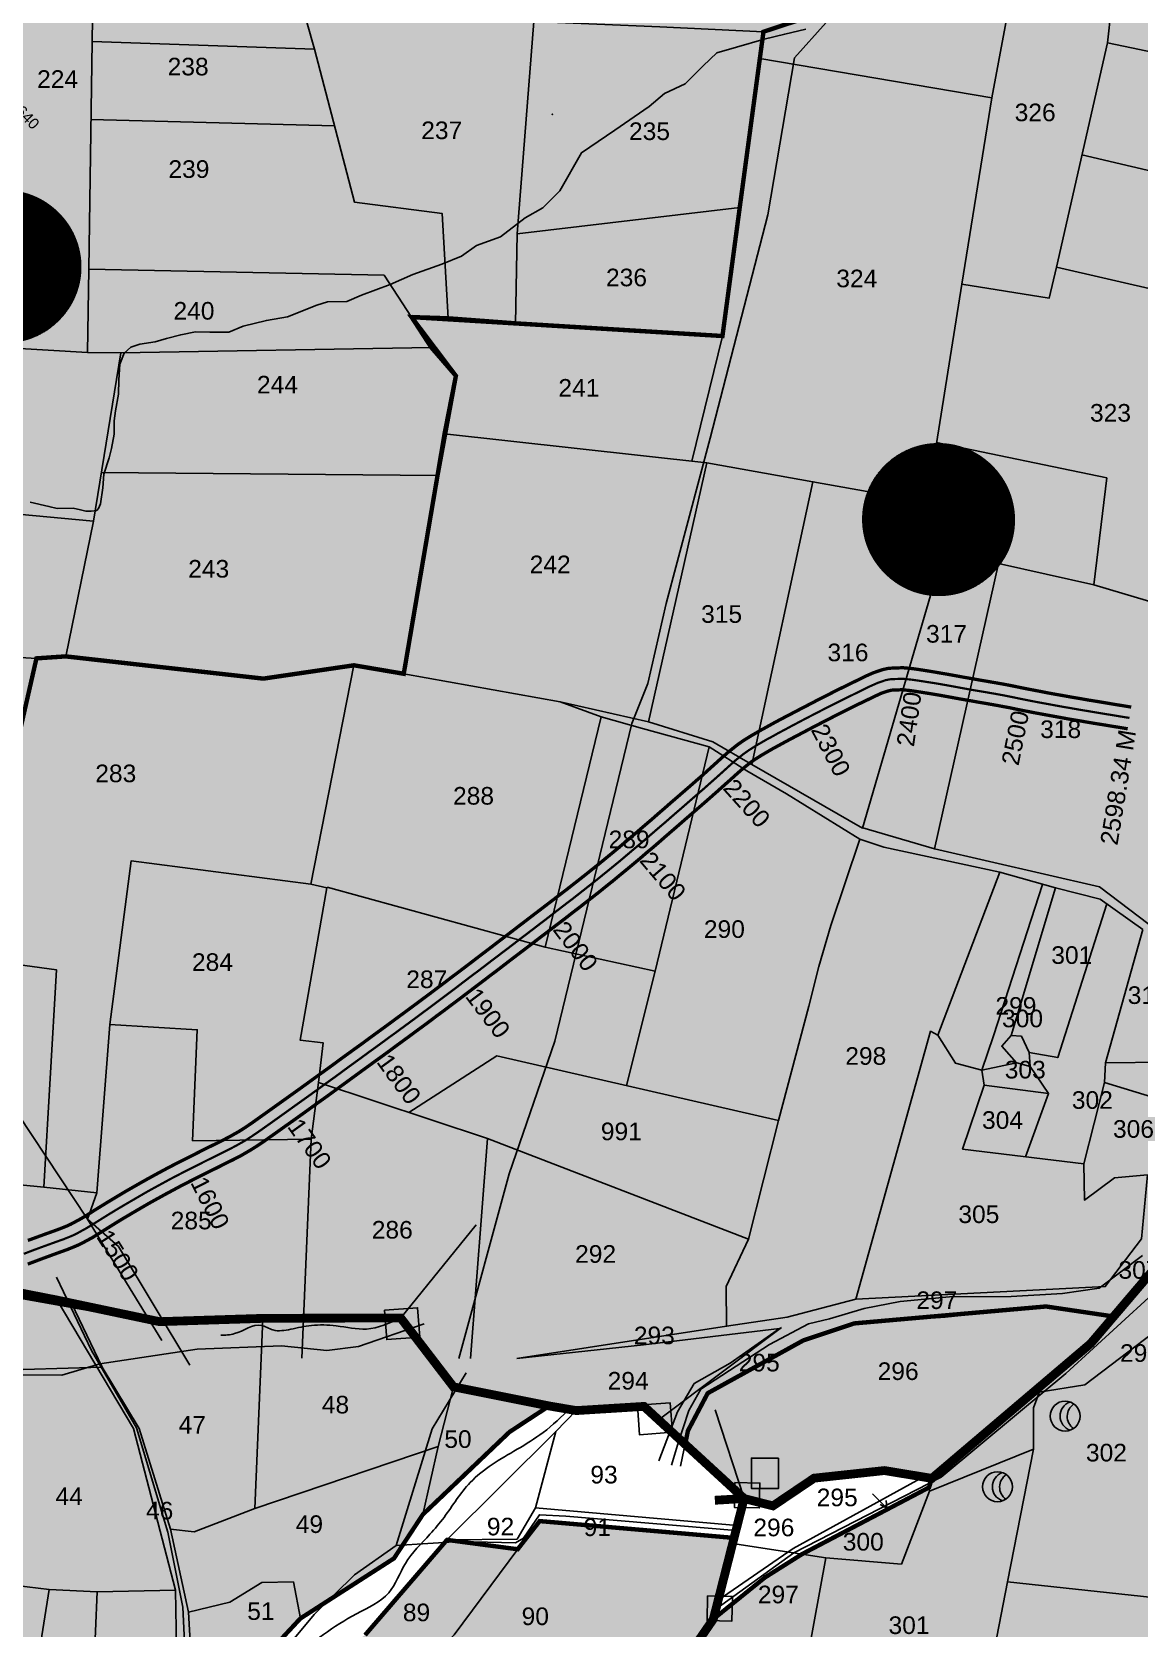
# Model space of a CAD drawing. Header units: inches. Extents: x 201585 to 225365, y 1598878 to 1613111.
# Drawn here: x 207619 to 208626, y 1604955 to 1606405 of the extents above; entities that cross this region are included whole.
import ezdxf
from ezdxf.enums import TextEntityAlignment as Align

# ---------------------------------------------------------------- set-up
doc = ezdxf.new("R2010")
doc.units = ezdxf.units.IN
doc.header["$LTSCALE"] = 15
doc.header["$MEASUREMENT"] = 0
doc.linetypes.add('DASHED2', pattern=[0.375, 0.25, -0.125])
doc.linetypes.add('HIDDEN2', pattern=[0.1875, 0.125, -0.0625])
for name, color, linetype in [('BOUNDRY STONES', 240, 'Continuous'), ('CANAL1', 7, 'Continuous'), ('CHANAGE', 1, 'Continuous'), ('PLOT', 7, 'Continuous'), ('PLOTS', 7, 'Continuous'), ('PLOTS NO', 7, 'Continuous'), ('ROAD', 1, 'Continuous'), ('ROADS', 1, 'Continuous'), ('STREAM', 4, 'Continuous'), ('STREAMS', 4, 'Continuous'), ('STRUCTURE', 5, 'Continuous'), ('text2', 7, 'Continuous'), ('VILLAGE BOUNDARY STONES', 1, 'Continuous'), ('VILLAGE BOUNDRY', 5, 'Continuous'), ('wells', 7, 'Continuous'), ('WUA13', 3, 'Continuous')]:
    doc.layers.add(name, color=color, linetype=linetype)
doc.styles.get("Standard").update_dxf_attribs({"font": 'arial.ttf'})
pattern_1 = [(45, (0, 0), (-0.088388347648, 0.088388347648), [])]

msp = doc.modelspace()

# ---------------------------------------------------------------- hatches: boundary and pattern name
at = {"layer": 'PLOTS NO', "true_color": 0xa953a0}
h = msp.add_hatch(dxfattribs=at)
h.set_pattern_fill('ANSI31', color=215)
h.set_pattern_definition(pattern_1)
h.paths.add_polyline_path([(206374.5, 1605556.6), (206373.3, 1605592.2), (206381.8, 1605601), (206378.1, 1605621.9), (206460.9, 1605694.3), (206578.4, 1605816.6), (206639.7, 1605883), (206728.3, 1605946.3), (206779.3, 1605982.2), (206870.8, 1606068.5), (206919.1, 1606109.9), (206991.5, 1606178.1), (207161.9, 1606118.1), (207193.8, 1606115.3), (207204.6, 1606192.4), (207224.3, 1606303.3), (207250.6, 1606441), (207253.8, 1606458.3), (207283.4, 1606647.1), (207290, 1606806.1), (207391.1, 1606805.4), (207440.3, 1606809.4), (207556.9, 1606901.8), (207615.6, 1606885.7), (207622.8, 1606857.1), (207607.5, 1606760.1), (207605.1, 1606750), (207718.8, 1606843.4), (208078.6, 1606801.6), (208074.5, 1606745.1), (208192.5, 1606748), (208189.8, 1606725.4), (208456.4, 1606687.9), (208454.3, 1606673), (208410.6, 1606519.1), (208366.6, 1606429.6), (208351.7, 1606427.3), (208284, 1606405.1), (208280.7, 1606380.8), (208262.4, 1606245.3), (208246.7, 1606128.6), (207964, 1606145.8), (208004.3, 1606092.4), (207987.6, 1606001.8), (207956.9, 1605821.7), (207911.6, 1605829.4), (207829.2, 1605817.3), (207649.5, 1605837.5), (207622.9, 1605835.7), (207561.1, 1605563.7), (207429.1, 1605570.4), (207439.3, 1605627.8), (207370.6, 1605697.7), (207354.7, 1605706.4), (207376.2, 1605784.7), (207319.8, 1605792.1), (207227.7, 1605336.1), (207150.8, 1605345.9), (207029.1, 1605370.9), (206990.7, 1605392.1), (206961.2, 1605407.7), (206897.2, 1605411.7), (206847, 1605420.4), (206721.1, 1605454.5), (206601, 1605498.5), (206513.7, 1605521.1)])
at = {"layer": 'PLOTS NO', "true_color": 0xcd6928}
h = msp.add_hatch(color=32, dxfattribs=at)
h.dxf.hatch_style = 1
h.paths.add_polyline_path([(207227.7, 1605336.1), (207319.8, 1605792.1), (207376.2, 1605784.7), (207354.7, 1605706.4), (207370.6, 1605697.7), (207422.9, 1605642.5), (207439.3, 1605627.8), (207429.1, 1605570.4), (207561.1, 1605563.7), (207622.9, 1605835.7), (207649.5, 1605837.5), (207829.2, 1605817.3), (207911.6, 1605829.4), (207956.9, 1605821.7), (207987.6, 1606001.8), (207994, 1606039.8), (208004.3, 1606092.4), (207981.9, 1606118.3), (207964, 1606145.8), (207997.2, 1606144.7), (208058.5, 1606140.1), (208246.7, 1606128.6), (208262.4, 1606245.3), (208280.7, 1606380.8), (208284, 1606405.1), (208351.7, 1606427.3), (208366.6, 1606429.6), (208410.6, 1606519.1), (208427.7, 1606583.1), (208454.3, 1606673), (208456.4, 1606687.9), (208472.7, 1606746.6), (208477.8, 1606768.4), (208855.1, 1606712.7), (208871.8, 1606772.1), (208974.3, 1606744.6), (209088.3, 1606714), (209036.7, 1606515), (209008.6, 1606388.5), (208931.8, 1606104.7), (208918.4, 1606047.8), (208911.4, 1605987.3), (208913, 1605946.3), (208897.8, 1605897.1), (208887.9, 1605862.5), (208873, 1605841.6), (208845.6, 1605793.2), (208799.4, 1605742.1), (208745.5, 1605679.8), (208725.1, 1605644.4), (208700.1, 1605592.7), (208699.9, 1605560.2), (208703, 1605546.6), (208757.5, 1605520.2), (208783.2, 1605454.7), (208801.6, 1605387.1), (208781.3, 1605373), (208755.9, 1605365.7), (208698.6, 1605319.2), (208641.2, 1605283.2), (208581.4, 1605213), (208437.1, 1605090.6), (208394, 1605097.7), (208330, 1605090.8), (208292.6, 1605065.6), (208266.4, 1605072.3), (208175.3, 1605156), (208113.8, 1605152.2), (208002.1, 1605173.8), (207954.1, 1605236.4), (207828.9, 1605236), (207734.8, 1605233), (207579.9, 1605264.7), (207458.2, 1605282.4)])
at = {"layer": 'PLOTS NO', "true_color": 0xafd9aa}
h = msp.add_hatch(dxfattribs=at)
h.set_pattern_fill('ANSI31', color=9)
h.set_pattern_definition(pattern_1)
h.paths.add_polyline_path([(208994.5, 1604062.4), (208962.5, 1603927.4), (208927.7, 1603919.3), (208790.8, 1603935), (208688.9, 1603951.7), (208521.7, 1603996.6), (208430.3, 1604026.5), (208389.5, 1604029.4), (208303.1, 1604039.5), (208183.5, 1604076), (208068, 1604112.4), (208000.2, 1604139.5), (208025.4, 1604297.9), (208064.7, 1604545.2), (208145.6, 1604794.4), (208169.9, 1604846.5), (208194.2, 1604898.6), (208238.4, 1604962.7), (208285.4, 1605000.6), (208319.1, 1605021.8), (208434.6, 1605082.4), (208437.1, 1605090.6), (208394, 1605097.7), (208330, 1605090.8), (208292.6, 1605065.6), (208266.4, 1605072.3), (208212.8, 1605121.6), (208215.3, 1605133.9), (208233.3, 1605168), (208320.1, 1605215.9), (208366.4, 1605231.4), (208540.9, 1605246.8), (208602.4, 1605237.7), (208641.2, 1605283.2), (208698.7, 1605319.3), (208755.9, 1605365.7), (208781.3, 1605373), (208801.6, 1605386.2), (208813.4, 1605401.9), (208859.5, 1605448.6), (208919.6, 1605485.4), (209000.2, 1605519.6), (209078.7, 1605545.6), (209137.5, 1605565.1), (209163, 1605586.6), (209232.4, 1605613), (209303.9, 1605624.8), (209289.8, 1605610.1), (209246.6, 1605541), (209260.9, 1605540.8), (209393.5, 1605517.5), (209461, 1605507.6), (209528.5, 1605497.7), (209556.8, 1605493.6), (209578.2, 1605535.1), (209662.3, 1605530.2), (209577.1, 1605229.5), (209514.3, 1605235.5), (209456, 1605092.7), (209399.2, 1605104.8), (209109.1, 1605205), (209096.2, 1605164.8), (209094.5, 1605155.7), (209171.6, 1605094.8), (209201.3, 1605068.7), (209269.2, 1605047.5), (209308.3, 1605041.9), (209272.9, 1604912.1), (209226.2, 1604916.9), (209132.8, 1604929.9), (209127.6, 1604883.6), (209171, 1604879.6), (209146.2, 1604771.7), (209138.2, 1604697), (209119.4, 1604675.4), (209107.5, 1604650), (209105.9, 1604611.7), (209100.5, 1604567.5), (209085.3, 1604535.7), (209075.6, 1604513.6), (209078.9, 1604481.7), (209067.9, 1604443.3), (209066.2, 1604408.8), (209051.5, 1604365.7), (209046.4, 1604337.2), (209031.7, 1604308.7), (209031.7, 1604266.4), (209021.3, 1604231.9), (209018.7, 1604194.8), (209001.4, 1604156.8), (208999.7, 1604102.5)])
at = {"layer": 'PLOTS NO', "true_color": 0x58ba48}
h = msp.add_hatch(dxfattribs=at)
h.set_pattern_fill('ANSI31', color=85)
h.set_pattern_definition(pattern_1)
h.paths.add_polyline_path([(206395.3, 1604686.8), (206380.8, 1604788.3), (206335.2, 1604938.2), (206328.6, 1604951.4), (206297, 1604975), (206308.9, 1605098.2), (206299.9, 1605196), (206290.7, 1605274.9), (206459.3, 1605260.9), (206499.9, 1605267), (206525.4, 1605261.5), (206528.5, 1605343.8), (206536.8, 1605374.2), (206558.8, 1605401.9), (206580.6, 1605462.3), (206601, 1605498.5), (206721.1, 1605454.5), (206806.9, 1605430.1), (206847, 1605420.4), (206897.2, 1605411.7), (206961.2, 1605407.7), (206990.7, 1605392.1), (207029.1, 1605370.9), (207067.6, 1605362.6), (207099.3, 1605355.3), (207150.8, 1605345.9), (207227.7, 1605336.1), (207458.2, 1605282.4), (207734.8, 1605233), (207828.9, 1605236), (207954.1, 1605236.4), (208002.1, 1605173.8), (208089.1, 1605156.4), (208053, 1605132.7), (207974.2, 1605057.7), (207948, 1605017.9), (207862.9, 1604963.3), (207761.1, 1604854), (207647.5, 1604760.6), (207584, 1604710.6), (207505.1, 1604617.7), (207408.7, 1604593.4), (207295.3, 1604654.8), (207243.3, 1604731.6), (207115.7, 1604789.5), (207107.4, 1604725), (207049, 1604735.4), (206989.5, 1604722), (206945.7, 1604689.3), (206930.6, 1604670.5), (206859, 1604639.5), (206773.3, 1604626.3), (206662.5, 1604641.1), (206604.8, 1604653.4), (206600.3, 1604601.9), (206541.4, 1604607.8), (206509, 1604667)])
at = {"layer": 'PLOTS NO', "true_color": 0xf7abae}
h = msp.add_hatch(dxfattribs=at)
h.set_pattern_fill('ANSI31', color=241)
h.set_pattern_definition(pattern_1)
h.paths.add_polyline_path([(207569.3, 1603966.5), (207539.5, 1603771.7), (207440.2, 1603789.8), (207355.5, 1603802), (207206.6, 1603824.6), (207214.9, 1604017), (207215, 1604047.7), (207258.6, 1604100.4), (207280.6, 1604133.8), (207291, 1604158.3), (207354.6, 1604138.5), (207359.8, 1604237), (207336.6, 1604241.4), (207310.2, 1604316.2), (207314.9, 1604422.6), (207404, 1604419.1), (207396.5, 1604459.7), (207390.8, 1604510), (207418.7, 1604556.9), (207482.7, 1604587.4), (207565.3, 1604603.2), (207590.9, 1604677.2), (207681.2, 1604775.5), (207767.7, 1604828.7), (207775, 1604837.5), (207839.1, 1604892.1), (207921.7, 1604948.2), (207996.2, 1605034.7), (208060.5, 1605026.2), (208080.5, 1605051.8), (208257.3, 1605036.5), (208238.4, 1604962.7), (208194.2, 1604898.6), (208169.9, 1604846.5), (208145.6, 1604794.4), (208067, 1604552.1), (208064.7, 1604545.2), (208025.4, 1604297.9), (208000.2, 1604139.5), (207972.5, 1604150.5), (207905.6, 1604167.4), (207868.6, 1604176.8), (207826.8, 1604183.5), (207807, 1604115.3), (207803.6, 1604095.4), (207786.4, 1603945.5)])
at = {"layer": 'text2'}
h = msp.add_hatch(dxfattribs=at)
h.set_pattern_fill('ANSI31', color=5)
h.set_pattern_definition([(45, (16730.87232, -6486.95452), (-0.088388347648, 0.088388347648), [])])
edge = h.paths.add_edge_path()
edge.add_arc((207594.3, 1606191.7), 69.1, 0, 360)
h.paths.add_polyline_path([(207515.6, 1606160.6), (207673, 1606160.6), (207673, 1606222.7), (207515.6, 1606222.7)], flags=9)
h = msp.add_hatch(dxfattribs=at)
h.set_pattern_fill('ANSI31', color=5)
h.set_pattern_definition([(45, (17579.72954, -6716.78398), (-0.088388347648, 0.088388347648), [])])
edge = h.paths.add_edge_path()
edge.add_arc((208443.2, 1605961.8), 69.1, 0, 360)
h.paths.add_polyline_path([(208364.5, 1605930.8), (208521.8, 1605930.8), (208521.8, 1605992.8), (208364.5, 1605992.8)], flags=9)

# ---------------------------------------------------------------- linework, layer by layer
at = {"layer": 'BOUNDRY STONES'}
for points in [[(207939.5, 1605243.4), (207969.5, 1605245.6), (207971.4, 1605218.8), (207941.4, 1605216.7)], [(207939.5, 1605243.4), (207969.5, 1605245.6), (207971.4, 1605218.8), (207941.4, 1605216.7)], [(208169.3, 1605157.1), (208199.3, 1605159.2), (208201.2, 1605132.5), (208171.2, 1605130.3)], [(208169.3, 1605157.1), (208199.3, 1605159.2), (208201.2, 1605132.5), (208171.2, 1605130.3)]]:
    msp.add_lwpolyline(points, close=True, dxfattribs=at)
at = {"layer": 'BOUNDRY STONES', "color": 1}
msp.add_lwpolyline([(208266.4, 1605072.3), (208240.1, 1605153)], dxfattribs=at)
for points in [[(208258.1, 1605086.8), (208280.7, 1605086.3), (208280.2, 1605063.7), (208257.6, 1605064.2)], [(208233.2, 1604983.9), (208255.8, 1604983.4), (208255.3, 1604960.9), (208232.7, 1604961.4)]]:
    msp.add_lwpolyline(points, close=True, dxfattribs=at)
at = {"layer": 'CANAL1', "color": 1, "linetype": 'HIDDEN2', "ltscale": 40, "const_width": 2}
msp.add_lwpolyline([(207611.4, 1605294.6), (207618.6, 1605297.4), (207625.9, 1605300.1), (207635.8, 1605303.7), (207640.5, 1605305.4), (207647.8, 1605308), (207655, 1605310.9), (207659.1, 1605312.8), (207668.7, 1605318.1), (207675.4, 1605322.2), (207680.5, 1605325.4), (207688.5, 1605330.4), (207695.1, 1605334.4), (207701.8, 1605338.4), (207708.5, 1605342.3), (207715.2, 1605346.2), (207721.9, 1605350.1), (207728.7, 1605353.9), (207735.5, 1605357.6), (207745.4, 1605363), (207749.1, 1605364.9), (207756, 1605368.5), (207762.9, 1605372), (207769.9, 1605375.5), (207776.8, 1605379), (207783.7, 1605382.4), (207790, 1605385.5), (207797.6, 1605389.3), (207804.5, 1605392.9), (207812.1, 1605397.2), (207817.8, 1605400.8), (207824.3, 1605405.2), (207832.8, 1605411.2), (207836.9, 1605414.1), (207843.2, 1605418.6), (207849.5, 1605423.1), (207855.9, 1605427.7), (207862.2, 1605432.2), (207868.5, 1605436.7), (207873.5, 1605440.3), (207881, 1605445.7), (207887.3, 1605450.3), (207893.6, 1605454.8), (207899.9, 1605459.4), (207906.1, 1605464), (207914, 1605469.7), (207918.7, 1605473.1), (207924.9, 1605477.7), (207931.2, 1605482.2), (207937.5, 1605486.8), (207943.7, 1605491.4), (207950, 1605495.9), (207956.2, 1605500.5), (207962.5, 1605505.1), (207968.7, 1605509.7), (207974.5, 1605514), (207981.2, 1605519), (207987.4, 1605523.6), (207993.6, 1605528.3), (207999.8, 1605532.9), (208006, 1605537.6), (208012.1, 1605542.3), (208018.3, 1605547), (208024.5, 1605551.6), (208030.7, 1605556.3), (208034.3, 1605559.1), (208043, 1605565.7), (208049.2, 1605570.4), (208055.4, 1605575.1), (208061.5, 1605579.8), (208067.7, 1605584.5), (208073.9, 1605589.2), (208080, 1605593.9), (208086.2, 1605598.6), (208093.9, 1605604.6), (208098.5, 1605608.1), (208104.6, 1605612.8), (208110.8, 1605617.5), (208116.9, 1605622.3), (208123, 1605627.1), (208129.1, 1605631.9), (208133.4, 1605635.3), (208141.2, 1605641.6), (208147.2, 1605646.5), (208153.2, 1605651.4), (208159.1, 1605656.4), (208165, 1605661.4), (208171.9, 1605667.2), (208176.8, 1605671.4), (208182.7, 1605676.5), (208188.6, 1605681.6), (208194.5, 1605686.6), (208200.3, 1605691.7), (208206.2, 1605696.8), (208209.7, 1605699.8), (208217.9, 1605707), (208223.7, 1605712), (208229.6, 1605717.1), (208235.4, 1605722.3), (208241.2, 1605727.4), (208247.2, 1605732.8), (208252.7, 1605737.8), (208258.5, 1605743), (208266.1, 1605749), (208270.8, 1605752.3), (208277.4, 1605756.5), (208287.3, 1605762.2), (208290.9, 1605764.1), (208297.7, 1605767.9), (208304.5, 1605771.5), (208309.3, 1605774.1), (208318.2, 1605778.8), (208325.1, 1605782.4), (208331.5, 1605785.7), (208338.9, 1605789.5), (208345.8, 1605793), (208353.7, 1605797), (208359.6, 1605799.9), (208366.6, 1605803.3), (208376.2, 1605808), (208380.6, 1605810.2), (208387.8, 1605813.4), (208395.1, 1605815.9), (208399.2, 1605816.7), (208410.4, 1605817.2), (208418.2, 1605816.4), (208424.1, 1605815.6), (208433.6, 1605814.1), (208441.3, 1605812.9), (208448.8, 1605811.6), (208456.5, 1605810.2), (208464.1, 1605808.8), (208473.4, 1605807.1), (208479.4, 1605806.1), (208487.1, 1605804.8), (208498, 1605802.9), (208502.3, 1605802.1), (208509.9, 1605800.6), (208517.5, 1605799), (208522.5, 1605798), (208532.7, 1605796), (208540.4, 1605794.6), (208548, 1605793.2), (208555.6, 1605791.8), (208563.2, 1605790.5), (208571.7, 1605789), (208578.5, 1605787.9), (208586.2, 1605786.6), (208596.4, 1605784.9), (208601.5, 1605784.1), (208609.1, 1605782.8), (208616.8, 1605781.6)], dxfattribs=at)
at = {"layer": 'CANAL1', "color": 200, "linetype": 'ByBlock', "ltscale": 40, "const_width": 3}
for points in [[(207615.1, 1605306.8), (207622.5, 1605309.5), (207632.4, 1605313.1), (207637.2, 1605314.8), (207644.3, 1605317.4), (207651.1, 1605320.1), (207654.6, 1605321.8), (207663.7, 1605326.7), (207670.1, 1605330.6), (207675.2, 1605333.9), (207683.3, 1605338.9), (207690, 1605343), (207696.7, 1605347), (207703.4, 1605351), (207710.2, 1605354.9), (207717, 1605358.8), (207723.8, 1605362.6), (207730.7, 1605366.4), (207740.7, 1605371.8), (207744.5, 1605373.8), (207751.5, 1605377.4), (207758.4, 1605380.9), (207765.4, 1605384.4), (207772.3, 1605387.9), (207779.3, 1605391.4), (207785.6, 1605394.5), (207793.1, 1605398.2), (207799.7, 1605401.7), (207807, 1605405.8), (207812.4, 1605409.2), (207818.6, 1605413.4), (207827, 1605419.4), (207831.1, 1605422.3), (207837.4, 1605426.8), (207843.7, 1605431.3), (207850, 1605435.8), (207856.3, 1605440.3), (207862.6, 1605444.8), (207867.6, 1605448.4), (207875.2, 1605453.9), (207881.4, 1605458.4), (207887.7, 1605462.9), (207894, 1605467.5), (207900.2, 1605472.1), (207908.1, 1605477.8), (207912.8, 1605481.2), (207919.1, 1605485.7), (207925.3, 1605490.3), (207931.6, 1605494.9), (207937.8, 1605499.4), (207944.1, 1605504), (207950.3, 1605508.6), (207956.6, 1605513.2), (207962.8, 1605517.8), (207968.5, 1605522), (207975.2, 1605527), (207981.4, 1605531.6), (207987.6, 1605536.3), (207993.8, 1605540.9), (207999.9, 1605545.6), (208006.1, 1605550.2), (208012.3, 1605554.9), (208018.5, 1605559.6), (208024.6, 1605564.3), (208028.3, 1605567.1), (208037, 1605573.7), (208043.1, 1605578.4), (208049.3, 1605583.1), (208055.5, 1605587.8), (208061.6, 1605592.5), (208067.8, 1605597.2), (208073.9, 1605601.9), (208080.1, 1605606.6), (208087.8, 1605612.5), (208092.4, 1605616), (208098.5, 1605620.7), (208104.7, 1605625.4), (208110.8, 1605630.2), (208116.8, 1605634.9), (208122.9, 1605639.7), (208127.1, 1605643.1), (208134.9, 1605649.3), (208140.8, 1605654.2), (208146.8, 1605659.1), (208152.7, 1605664), (208158.6, 1605669), (208165.4, 1605674.8), (208170.3, 1605679), (208176.2, 1605684.1), (208182.1, 1605689.1), (208187.9, 1605694.2), (208193.8, 1605699.3), (208199.6, 1605704.4), (208203.1, 1605707.4), (208211.3, 1605714.5), (208217.2, 1605719.6), (208223, 1605724.7), (208228.8, 1605729.7), (208234.5, 1605734.9), (208240.5, 1605740.3), (208246, 1605745.3), (208252.1, 1605750.6), (208260.1, 1605757), (208265.3, 1605760.7), (208272.2, 1605765), (208282.4, 1605770.9), (208286.1, 1605772.9), (208292.9, 1605776.7), (208299.8, 1605780.4), (208304.6, 1605782.9), (208313.6, 1605787.6), (208320.5, 1605791.2), (208326.9, 1605794.5), (208334.3, 1605798.4), (208341.3, 1605801.9), (208349.3, 1605806), (208355.2, 1605808.9), (208362.2, 1605812.3), (208371.8, 1605817), (208376.4, 1605819.3), (208384.1, 1605822.7), (208392.4, 1605825.5), (208397.9, 1605826.7), (208410.6, 1605827.2), (208419.4, 1605826.4), (208425.6, 1605825.5), (208435.2, 1605824), (208442.9, 1605822.7), (208450.5, 1605821.4), (208458.3, 1605820), (208465.9, 1605818.6), (208475.1, 1605817), (208481.1, 1605815.9), (208488.8, 1605814.6), (208499.8, 1605812.7), (208504.2, 1605811.9), (208511.9, 1605810.4), (208519.5, 1605808.8), (208524.5, 1605807.8), (208534.6, 1605805.9), (208542.2, 1605804.4), (208549.8, 1605803), (208557.4, 1605801.7), (208565, 1605800.3), (208573.4, 1605798.9), (208580.2, 1605797.7), (208587.8, 1605796.5), (208598, 1605794.8), (208603.1, 1605793.9), (208610.8, 1605792.7), (208618.4, 1605791.4)], [(207615, 1605285.3), (207622.2, 1605288), (207629.4, 1605290.7), (207639.2, 1605294.3), (207643.9, 1605296), (207651.4, 1605298.7), (207659, 1605301.8), (207663.6, 1605303.9), (207673.8, 1605309.4), (207680.7, 1605313.7), (207685.8, 1605316.9), (207693.8, 1605321.9), (207700.3, 1605325.9), (207706.9, 1605329.8), (207713.5, 1605333.7), (207720.2, 1605337.6), (207726.8, 1605341.4), (207733.5, 1605345.1), (207740.2, 1605348.8), (207750.1, 1605354.1), (207753.8, 1605356.1), (207760.6, 1605359.6), (207767.5, 1605363.1), (207774.3, 1605366.6), (207781.3, 1605370), (207788.2, 1605373.4), (207794.5, 1605376.6), (207802.2, 1605380.4), (207809.3, 1605384.1), (207817.2, 1605388.7), (207823.3, 1605392.5), (207829.9, 1605396.9), (207838.6, 1605403.1), (207842.7, 1605406), (207849, 1605410.5), (207855.4, 1605415), (207861.7, 1605419.5), (207868, 1605424), (207874.3, 1605428.6), (207879.3, 1605432.2), (207886.9, 1605437.6), (207893.2, 1605442.2), (207899.5, 1605446.8), (207905.7, 1605451.3), (207912, 1605455.9), (207919.8, 1605461.6), (207924.5, 1605465), (207930.8, 1605469.6), (207937.1, 1605474.1), (207943.4, 1605478.7), (207949.6, 1605483.3), (207955.9, 1605487.9), (207962.2, 1605492.5), (207968.4, 1605497.1), (207974.7, 1605501.7), (207980.4, 1605505.9), (207987.1, 1605511), (207993.4, 1605515.6), (207999.6, 1605520.3), (208005.8, 1605524.9), (208012, 1605529.6), (208018.2, 1605534.3), (208024.4, 1605539), (208030.6, 1605543.7), (208036.7, 1605548.4), (208040.4, 1605551.1), (208049.1, 1605557.8), (208055.2, 1605562.5), (208061.4, 1605567.2), (208067.6, 1605571.9), (208073.8, 1605576.6), (208079.9, 1605581.3), (208086.1, 1605586), (208092.2, 1605590.7), (208100, 1605596.6), (208104.6, 1605600.1), (208110.7, 1605604.9), (208116.9, 1605609.6), (208123, 1605614.4), (208129.2, 1605619.2), (208135.3, 1605624), (208139.6, 1605627.5), (208147.5, 1605633.8), (208153.5, 1605638.8), (208159.5, 1605643.7), (208165.5, 1605648.7), (208171.5, 1605653.7), (208178.3, 1605659.6), (208183.4, 1605663.8), (208189.3, 1605668.9), (208195.1, 1605674), (208201, 1605679.1), (208206.9, 1605684.2), (208212.7, 1605689.3), (208216.2, 1605692.3), (208224.4, 1605699.4), (208230.3, 1605704.5), (208236.1, 1605709.6), (208242, 1605714.8), (208247.8, 1605720), (208253.9, 1605725.4), (208259.4, 1605730.4), (208265, 1605735.3), (208272.1, 1605741), (208276.4, 1605744), (208282.6, 1605747.9), (208292.2, 1605753.5), (208295.7, 1605755.4), (208302.5, 1605759.1), (208309.2, 1605762.7), (208314, 1605765.2), (208322.9, 1605769.9), (208329.7, 1605773.5), (208336.1, 1605776.8), (208343.5, 1605780.6), (208350.3, 1605784.1), (208358.2, 1605788.1), (208364.1, 1605791), (208371, 1605794.4), (208380.6, 1605799), (208384.9, 1605801.1), (208391.4, 1605804.1), (208397.8, 1605806.2), (208400.4, 1605806.8), (208410.1, 1605807.2), (208417, 1605806.5), (208422.6, 1605805.7), (208432.1, 1605804.2), (208439.6, 1605803), (208447, 1605801.7), (208454.7, 1605800.3), (208462.3, 1605798.9), (208471.6, 1605797.3), (208477.7, 1605796.2), (208485.4, 1605794.9), (208496.2, 1605793), (208500.4, 1605792.2), (208508, 1605790.8), (208515.5, 1605789.2), (208520.6, 1605788.2), (208530.9, 1605786.2), (208538.5, 1605784.8), (208546.2, 1605783.4), (208553.9, 1605782), (208561.5, 1605780.6), (208570, 1605779.2), (208576.9, 1605778), (208584.5, 1605776.7), (208594.7, 1605775.1), (208599.9, 1605774.2), (208607.5, 1605773), (208615.2, 1605771.7)]]:
    msp.add_lwpolyline(points, dxfattribs=at)
at = {"layer": 'CHANAGE'}
for p in [(208421.5, 1605816), (208519.9, 1605798.5), (208328.8, 1605784.3), (208244.9, 1605730.8), (208169.5, 1605665.1), (208091.4, 1605602.6), (208011.9, 1605542.1), (207931.6, 1605482.5), (207850.5, 1605423.9), (207764.8, 1605372.9), (207677.8, 1605323.7)]:
    msp.add_point(p, dxfattribs=at)
at = {"layer": 'PLOT'}
for points in [[(208693.6, 1606717.1), (208663.2, 1606553.4), (208757.1, 1606536), (208717.4, 1606369.9), (208596.7, 1606395.1), (208600.3, 1606425.3), (208509.7, 1606442.6), (208539.8, 1606613), (208451.1, 1606578), (208427.7, 1606583.1)], [(207592.5, 1606118.2), (207602.9, 1606539.1), (207675.8, 1606541.3), (207670.5, 1606189.4)], [(207831.3, 1606544.2), (207861.7, 1606438.7), (207875.7, 1606389.3), (207912.2, 1606250.1), (207991.9, 1606239.9), (207997.2, 1606144.7)], [(207861.1, 1606440.8), (208075.2, 1606414.5), (208189.7, 1606409.5), (208284, 1606405.1), (208246.7, 1606128.6)], [(208509.7, 1606442.6), (208491.5, 1606345.1), (208464.5, 1606175.7)], [(208262.4, 1606245.3), (208059.9, 1606221.5), (208075.2, 1606414.5)], [(207875.7, 1606389.3), (207673.6, 1606396.2)], [(208596.7, 1606395.1), (208550.4, 1606191.2)], [(208280.7, 1606380.8), (208491.5, 1606345.1)], [(208432.7, 1605977.6), (208464.5, 1606175.7), (208543.9, 1606163), (208550.4, 1606191.2), (208788.8, 1606136.4), (209052.9, 1606077.3), (209122.3, 1606101.3), (209183.7, 1606094.2), (209185.6, 1606110.7), (209274.1, 1606089.2), (209268.7, 1606067), (209296, 1606082.9), (209326.7, 1606087.3), (209334.1, 1606107.8), (209386.5, 1606105.2), (209505.6, 1606255.9), (209531.1, 1606250.7), (209506.6, 1606198.7), (209588.5, 1606177.7), (209618.9, 1606177.1), (209660.5, 1606274), (209723.6, 1606337.2), (209736.1, 1606335.5)], [(207672.5, 1606325.2), (207894, 1606319.7)], [(208573.5, 1606293.1), (208804.4, 1606238.9)], [(208059.9, 1606221.5), (208058.5, 1606140.1)], [(207956.9, 1605821.7), (207994, 1606039.8), (208004.3, 1606092.4), (207981.9, 1606118.3), (207964, 1606145.8), (207939, 1606184), (207670.5, 1606189.4), (207669.4, 1606113.7), (207699.7, 1606113.3), (207981.9, 1606118.3)], [(208219, 1606015), (208246.7, 1606128.6), (208058.5, 1606140.1), (207964.6, 1606147.1)], [(207669.4, 1606113.7), (207515.6, 1606122.6)], [(207674.7, 1605960.4), (207699.7, 1606113.3)], [(208931.8, 1606104.4), (208918.4, 1606047.8), (208911.4, 1605987.3), (208913, 1605946.3), (208897.8, 1605897.1), (208887.9, 1605862.5), (208873, 1605841.6), (208845.6, 1605793.2), (208835.5, 1605781.1), (208799.4, 1605742.1), (208745.5, 1605679.8), (208725.1, 1605644.4), (208700.1, 1605592.7), (208699.9, 1605560.2), (208643.6, 1605587.3), (208589.4, 1605628.1), (208439.4, 1605662.6), (208374.2, 1605681.6)], [(207994, 1606039.8), (208232.4, 1606013.5)], [(208584.5, 1605902.4), (208596.2, 1605999.6), (208441.4, 1606031.8)], [(207987.6, 1606001.8), (207681.9, 1606004.5)], [(208179.5, 1605778), (208232.4, 1606013.5), (208329, 1605996.2), (208432.7, 1605977.6), (208459.5, 1605973.8), (208374.1, 1605681.5), (208273.3, 1605739.2), (208329, 1605996.2)], [(207649.5, 1605837.5), (207674.7, 1605960.4), (207481.9, 1605978.2)], [(208439.4, 1605662.6), (208497.8, 1605922), (208584.5, 1605902.4), (208683.1, 1605873)], [(207386.9, 1605850.3), (207622.9, 1605835.7), (207561.1, 1605563.7)], [(207622.9, 1605835.7), (207649.5, 1605837.5), (207829.2, 1605817.3), (207911.6, 1605829.4), (207872.3, 1605630.6), (207708.9, 1605651.7), (207689.5, 1605502.9), (207677.7, 1605350), (207629.5, 1605355.2)], [(207887.3, 1605627.9), (208085.6, 1605573.3), (208136.5, 1605782.7), (208099, 1605796.2), (207956.9, 1605821.7), (207911.6, 1605829.4)], [(208273.3, 1605739.2), (208238, 1605759.8), (208179.5, 1605778), (208099, 1605796.2)], [(208136.5, 1605782.7), (208174.1, 1605772.1), (208234.5, 1605755.4)], [(208297.7, 1605415.9), (208325.3, 1605519.6), (208334.2, 1605555.7), (208345.1, 1605593), (208371.5, 1605671.4), (208304.8, 1605712.7), (208268.9, 1605733.4), (208234.5, 1605755.4), (208185.4, 1605551.6), (208085.6, 1605573.3)], [(208371.5, 1605671.4), (208393.4, 1605664.1), (208498.9, 1605641.3), (208549.4, 1605627.1), (208590.3, 1605617), (208628.9, 1605589.4)], [(207352.6, 1605288.7), (207422.9, 1605642.5), (207439.3, 1605627.8), (207429.1, 1605570.4), (207561.1, 1605563.7), (207641, 1605552.7), (207629.5, 1605355.2), (207460.4, 1605371.9), (207434.7, 1605267.4)], [(208442.5, 1605493.2), (208498.9, 1605641.3)], [(207879.5, 1605450.4), (207883.6, 1605486.4), (207862.7, 1605488.8), (207887.1, 1605627.1), (207872.3, 1605630.6)], [(208482.5, 1605461.6), (208493.2, 1605492.6), (208537.8, 1605630.3)], [(208549.4, 1605627.1), (208509.1, 1605493), (208518.6, 1605492.5), (208525.6, 1605477.5), (208551.6, 1605473), (208596.2, 1605612.8)], [(208628.9, 1605589.4), (208595.1, 1605468.1)], [(208159.3, 1605447.6), (208185.4, 1605551.6)], [(207864.1, 1605199.7), (207872.8, 1605398.7), (207764.9, 1605397.4), (207769.1, 1605498.3), (207689.5, 1605502.9)], [(208633.1, 1605366.4), (208603.1, 1605363.8), (208575.9, 1605343.4), (208575.3, 1605376.3), (208465.1, 1605389.8), (208484.7, 1605447.8), (208482.5, 1605461.6), (208458.6, 1605467.8), (208442.5, 1605493.2), (208436, 1605496.9), (208368.1, 1605253.5), (208305.5, 1605237.1), (208250.4, 1605228.9)], [(208482.5, 1605461.6), (208514, 1605468.2), (208500.6, 1605483.4), (208509.1, 1605493)], [(208594, 1605450.2), (208595.1, 1605468.1), (208649.2, 1605468.8), (208659, 1605495.2), (208688.8, 1605486.9)], [(208270.3, 1605307.9), (208297.7, 1605415.9), (208041.4, 1605474.5), (207961.6, 1605423.1)], [(208514.3, 1605468.3), (208526.6, 1605464.9), (208525.6, 1605477.5)], [(208526.6, 1605464.9), (208543.3, 1605440.4)], [(208017.6, 1605199.5), (208033, 1605399.3), (207879.5, 1605450.4), (207872.8, 1605398.7)], [(208484.7, 1605447.8), (208543.3, 1605440.4), (208522.4, 1605382.8)], [(208711.2, 1605409.1), (208694.5, 1605419.7), (208594, 1605450.2), (208575.3, 1605376.3)], [(208059.8, 1605199.4), (208250.4, 1605228.9), (208250.1, 1605264.8), (208270.3, 1605307.9), (208033, 1605399.3)], [(208368.1, 1605253.5), (208594.7, 1605264.8), (208627.7, 1605308.2), (208633.1, 1605366.4)], [(207677.7, 1605350), (207669.2, 1605326.2), (207737, 1605215.8)], [(208208.6, 1605101.8), (208215.3, 1605133.9), (208233.3, 1605168), (208320.1, 1605215.9), (208366.4, 1605231.4), (208449.3, 1605237), (208540.9, 1605246.8), (208606.3, 1605237.2)], [(208188.8, 1605106.4), (208205.7, 1605151.2), (208221.1, 1605176.7), (208253.7, 1605195.3), (208298.5, 1605226.9), (208174.9, 1605211.9), (208059.8, 1605199.4)]]:
    msp.add_lwpolyline(points, dxfattribs=at)
at = {"layer": 'PLOTS'}
for points in [[(208534.8, 1605168.9), (208576.2, 1605175.6), (208646.9, 1605229.3), (208651.6, 1605283.3), (208697.8, 1605311.8), (208709.5, 1605319.6), (208756, 1605361.4), (208785, 1605370.7), (208805.7, 1605387.8), (208824.8, 1605409.6)], [(206328.6, 1604951.4), (206419.8, 1604975.8), (206560.5, 1604910.5), (206667.6, 1604907.8), (206766, 1604923.4), (206848.4, 1604930.1), (206884.2, 1604927.2), (206923.9, 1604964), (207109.4, 1604996.7), (207192.3, 1605002.1), (207269.5, 1604978.2), (207388.2, 1604941), (207427.1, 1604929.7), (207498.8, 1604917.4), (207601.5, 1604879.8), (207628.8, 1604868.9), (207750.8, 1604901.1), (207749.3, 1604988.9), (207711.2, 1605135.8), (207641.7, 1605252.6)], [(206328.6, 1604951.4), (206419.8, 1604975.8), (206560.5, 1604910.5), (206667.6, 1604907.8), (206766, 1604923.4), (206848.4, 1604930.1), (206884.2, 1604927.2), (206923.9, 1604964), (207109.4, 1604996.7), (207192.3, 1605002.1), (207269.5, 1604978.2), (207388.2, 1604941), (207427.1, 1604929.7), (207498.8, 1604917.4), (207601.5, 1604879.8), (207628.8, 1604868.9), (207750.8, 1604901.1), (207749.3, 1604988.9), (207711.2, 1605135.8), (207641.7, 1605252.6)], [(207654.9, 1605249.8), (207682.8, 1605191.7), (207716.3, 1605135.9), (207744.9, 1605044.3), (207761.3, 1604969.1), (207764.7, 1604904.8), (207751.8, 1604897), (207630.4, 1604861), (207598.9, 1604870.4), (207493.6, 1604910.9), (207430.9, 1604919), (207410.3, 1604923.7), (207195.6, 1604994.5), (207112.1, 1604987), (206922.6, 1604955.4), (206879.1, 1604918.7), (206845.2, 1604918.7), (206691.6, 1604904.9), (206639.5, 1604894.8), (206555.1, 1604900), (206421.9, 1604970.7), (206335.2, 1604938.2)], [(207654.9, 1605249.8), (207682.8, 1605191.7), (207716.3, 1605135.9), (207744.9, 1605044.3), (207761.3, 1604969.1), (207764.7, 1604904.8), (207751.8, 1604897), (207630.4, 1604861), (207598.9, 1604870.4), (207493.6, 1604910.9), (207430.9, 1604919), (207410.3, 1604923.7), (207195.6, 1604994.5), (207112.1, 1604987), (206922.6, 1604955.4), (206879.1, 1604918.7), (206845.2, 1604918.7), (206691.6, 1604904.9), (206639.5, 1604894.8), (206555.1, 1604900), (206421.9, 1604970.7), (206335.2, 1604938.2)], [(207821.4, 1605063.1), (207828.9, 1605236)], [(207821.4, 1605063.1), (207828.9, 1605236)], [(207601.5, 1604879.8), (207623.9, 1604922.6), (207634.4, 1604989.5), (207584.2, 1604995.7), (207579.6, 1605188.5), (207682.8, 1605191.7)], [(207601.5, 1604879.8), (207623.9, 1604922.6), (207634.4, 1604989.5), (207584.2, 1604995.7), (207579.6, 1605188.5), (207682.8, 1605191.7)], [(208002.1, 1605173.8), (207988.3, 1605119.7), (207974.2, 1605057.7)], [(208002.1, 1605173.8), (207988.3, 1605119.7), (207974.2, 1605057.7)], [(208486.6, 1604896.5), (208506, 1604996.6), (208529.4, 1605117.1), (208529.4, 1605154.8), (208537.5, 1605175.8)], [(208089.1, 1605156.4), (208053, 1605132.7), (207974.2, 1605057.7), (207948, 1605017.9), (207862.9, 1604963.3), (207807.6, 1604904.2)], [(208089.1, 1605156.4), (208053, 1605132.7), (207974.2, 1605057.7), (207948, 1605017.9), (207862.9, 1604963.3), (207807.6, 1604904.2)], [(207921.7, 1604948.2), (207996.2, 1605034.7), (208095.2, 1605133.1), (208113.8, 1605152.2)], [(207921.7, 1604948.2), (207996.2, 1605034.7), (208095.2, 1605133.1), (208113.8, 1605152.2)], [(208095.2, 1605133.1), (208076.6, 1605063.7), (208260.1, 1605047.9)], [(208095.2, 1605133.1), (208076.6, 1605063.7), (208260.1, 1605047.9)], [(207744.9, 1605044.3), (207766.3, 1605042.1), (207821.4, 1605063.1), (207988.3, 1605119.7)], [(207744.9, 1605044.3), (207766.3, 1605042.1), (207821.4, 1605063.1), (207988.3, 1605119.7)], [(208435, 1605079), (208529.4, 1605117.1)], [(208242.8, 1604979.9), (208311, 1605027), (208429.6, 1605091.9)], [(208255.9, 1605031.4), (208340.7, 1605018.5), (208409.5, 1605012.8), (208435, 1605079), (208433.7, 1605091.2)], [(208434.6, 1605082.4), (208319.1, 1605021.8), (208285.4, 1605000.6), (208236.7, 1604960.2)], [(207996.2, 1605034.7), (208059.9, 1605035.5), (208076.6, 1605063.7)], [(207996.2, 1605034.7), (208059.9, 1605035.5), (208076.6, 1605063.7)], [(208257.3, 1605036.5), (208080.5, 1605051.8), (208060.5, 1605026.2), (208002.6, 1604948.5), (207980.3, 1604927.3), (207933.7, 1604889), (207857.1, 1604851.6), (207788.1, 1604804.5), (207775.1, 1604837.5)], [(208257.3, 1605036.5), (208080.5, 1605051.8), (208060.5, 1605026.2), (208002.6, 1604948.5), (207980.3, 1604927.3), (207933.7, 1604889), (207857.1, 1604851.6), (207788.1, 1604804.5), (207775.1, 1604837.5)], [(208060.5, 1605026.2), (207996.2, 1605034.7)], [(208060.5, 1605026.2), (207996.2, 1605034.7)], [(208340.7, 1605018.5), (208318.9, 1604899.1)], [(207634.4, 1604989.5), (207678.1, 1604987.4), (207749.3, 1604988.9)], [(207634.4, 1604989.5), (207678.1, 1604987.4), (207749.3, 1604988.9)], [(207761.3, 1604969.1), (207798.7, 1604978.2), (207827.9, 1604995.9), (207856.5, 1604996.5), (207862.9, 1604963.3)], [(207761.3, 1604969.1), (207798.7, 1604978.2), (207827.9, 1604995.9), (207856.5, 1604996.5), (207862.9, 1604963.3)], [(208506, 1604996.6), (208649.4, 1604981)], [(207678.1, 1604987.4), (207675.2, 1604916.1), (207750.8, 1604901.1)], [(207678.1, 1604987.4), (207675.2, 1604916.1), (207750.8, 1604901.1)]]:
    msp.add_lwpolyline(points, dxfattribs=at)
at = {"layer": 'PLOTS NO'}
for points in [[(208396.2, 1605063.5), (208383.2, 1605076.7)], [(208390.1, 1605066.8), (208396.2, 1605063.5), (208395.7, 1605070.4)]]:
    msp.add_lwpolyline(points, dxfattribs=at)
at = {"layer": 'ROAD'}
for points in [[(208007.1, 1605199.5), (208052.8, 1605367.4), (208094.3, 1605487.9), (208164.3, 1605776.6), (208178.8, 1605812.8), (208195.5, 1605885.6), (208235.4, 1606035.8), (208288.1, 1606238.6), (208312.3, 1606381.4), (208369.9, 1606446), (208450.6, 1606678.9), (208503.3, 1606880.1), (208553.1, 1606938.9), (208562.2, 1606973.2), (208576.9, 1607044.2), (208632.9, 1607231.6), (208731.7, 1607410.6), (208781.3, 1607547.5), (208854.2, 1607668.1), (208888, 1607753.5), (208972.2, 1607911.2), (209133.7, 1608037.8), (209158.4, 1608190.9)], [(207056, 1606155.4), (207110.4, 1606102.3), (207156.4, 1606075.8), (207208.1, 1606052.4), (207235.7, 1606027.5), (207253.4, 1606003.9), (207271.6, 1605973.2), (207277.8, 1605934), (207263.8, 1605861.7), (207254, 1605811.3), (207254, 1605793.1), (207313.5, 1605743.6), (207438.2, 1605621.6), (207519.3, 1605525.5), (207580.9, 1605459.5), (207669.2, 1605326.2), (207697.5, 1605301.4), (207762.3, 1605193.4)]]:
    msp.add_lwpolyline(points, dxfattribs=at)
at = {"layer": 'ROADS', "color": 1}
msp.add_lwpolyline([(208240.7, 1604971.8), (208311.7, 1605022.9), (208445.5, 1605091.8), (208516, 1605150.3), (208558.8, 1605185.8), (208634.3, 1605255.1), (208650.2, 1605284.4), (208707.5, 1605321.9), (208743.1, 1605353), (208757.1, 1605365.2), (208785.7, 1605374.4), (208793.4, 1605379), (208817.3, 1605402.7), (208829.1, 1605413.6), (208830.5, 1605417.4)], dxfattribs=at)
at = {"layer": 'ROADS'}
for points in [[(207758.9, 1604910.1), (207756.1, 1604973.5), (207742.3, 1605041.8), (207714, 1605136.5), (207673.1, 1605206.9), (207641.2, 1605273.3)], [(207758.9, 1604910.1), (207756.1, 1604973.5), (207742.3, 1605041.8), (207714, 1605136.5), (207673.1, 1605206.9), (207641.2, 1605273.3)], [(207975.5, 1605231), (207915.9, 1605210.5), (207887.1, 1605206.7), (207845.8, 1605211.1), (207769, 1605208.1), (207680.4, 1605194.8), (207646.1, 1605184.4), (207574.9, 1605185.1), (207468.2, 1605140.5), (207404.7, 1605105), (207349.8, 1605057.3), (207278.3, 1604984.3), (207268.9, 1604973.5)], [(207975.5, 1605231), (207915.9, 1605210.5), (207887.1, 1605206.7), (207845.8, 1605211.1), (207769, 1605208.1), (207680.4, 1605194.8), (207646.1, 1605184.4), (207574.9, 1605185.1), (207468.2, 1605140.5), (207404.7, 1605105), (207349.8, 1605057.3), (207278.3, 1604984.3), (207268.9, 1604973.5)], [(206563.8, 1603954.5), (206692.9, 1604041.1), (206803.6, 1604119.3), (206867.7, 1604175.3), (206928.7, 1604222.7), (206990.1, 1604304), (207090.8, 1604331.8), (207124.5, 1604357.4), (207203.5, 1604412), (207253, 1604441.5), (207253.6, 1604461.3), (207334.3, 1604493.1), (207387.1, 1604528.2), (207420.3, 1604570.5), (207513.6, 1604618.1), (207665.4, 1604773.4), (207771.2, 1604841.6), (207875.4, 1604967), (207912, 1605003), (207950.1, 1605029.6), (207982.6, 1605135.6), (208013.6, 1605186.4)], [(206563.8, 1603954.5), (206692.9, 1604041.1), (206803.6, 1604119.3), (206867.7, 1604175.3), (206928.7, 1604222.7), (206990.1, 1604304), (207090.8, 1604331.8), (207124.5, 1604357.4), (207203.5, 1604412), (207253, 1604441.5), (207253.6, 1604461.3), (207334.3, 1604493.1), (207387.1, 1604528.2), (207420.3, 1604570.5), (207513.6, 1604618.1), (207665.4, 1604773.4), (207771.2, 1604841.6), (207875.4, 1604967), (207912, 1605003), (207950.1, 1605029.6), (207982.6, 1605135.6), (208013.6, 1605186.4)], [(208259, 1605043.3), (208104.2, 1605056.3), (208080.2, 1605057.5), (208065.7, 1605036.2), (208058.6, 1605032.1), (208007.7, 1605033.1), (207950.1, 1605029.6)], [(208259, 1605043.3), (208104.2, 1605056.3), (208080.2, 1605057.5), (208065.7, 1605036.2), (208058.6, 1605032.1), (208007.7, 1605033.1), (207950.1, 1605029.6)]]:
    msp.add_lwpolyline(points, dxfattribs=at)
at = {"layer": 'STREAM'}
for points in [[(208322.4, 1606407.5), (208303.3, 1606403), (208284.6, 1606398.3), (208259.6, 1606391.1), (208241.7, 1606386), (208229.3, 1606374), (208212.9, 1606357.6), (208193.9, 1606348.9), (208180, 1606337.2), (208148.9, 1606315.7), (208118.6, 1606295.1), (208098.8, 1606260.6), (208083.3, 1606245), (208067.3, 1606235.9), (208044.8, 1606218.6), (208023.1, 1606210.8), (208009.3, 1606201.3), (207991.6, 1606193.9), (207965.2, 1606184.4), (207944.4, 1606175.3), (207918.5, 1606165.7), (207905, 1606160.1), (207887.7, 1606159.7), (207877.8, 1606156.6), (207851.1, 1606145.9), (207832, 1606142.8), (207810.8, 1606137.6), (207797.8, 1606132), (207780.5, 1606132), (207767.6, 1606132.4), (207754.1, 1606129.8), (207741.2, 1606126.3), (207730.8, 1606123.3), (207716.9, 1606121.1), (207708.7, 1606118.5), (207702.7, 1606112.9), (207698.8, 1606103), (207697.9, 1606088.7), (207697.5, 1606075.7), (207694.9, 1606060.6), (207693.6, 1606051.5), (207693.7, 1606039.4), (207691.1, 1606026.4), (207688.9, 1606017.8), (207684.2, 1606003.1), (207683.3, 1605990.6), (207681.2, 1605976), (207679.4, 1605971.9), (207677.8, 1605970), (207672.8, 1605969.5), (207667.9, 1605969.5), (207663.1, 1605970.6), (207656.2, 1605972.2), (207641.8, 1605972), (207634.2, 1605973.8), (207617.2, 1605977.7)], [(208628.7, 1605293.2), (208589.3, 1605263.3), (208555.8, 1605258.7), (208509.2, 1605256), (208453.1, 1605255.5), (208408.2, 1605251.3), (208375.7, 1605245), (208344, 1605235.5), (208325, 1605230.9), (208289.4, 1605212.1), (208259.1, 1605192.7), (208226.9, 1605171.8), (208216.1, 1605152.4), (208205.7, 1605120.7), (208200.3, 1605102.6)]]:
    msp.add_lwpolyline(points, dxfattribs=at)
at = {"layer": 'STREAMS'}
for points in [[(207954.1, 1605236.4), (207923, 1605226.3), (207895.5, 1605229.2), (207872.9, 1605229.5), (207854.1, 1605226.1), (207838, 1605225.5), (207827.4, 1605229.6), (207803, 1605222.1), (207790.5, 1605220.6)], [(207954.1, 1605236.4), (207923, 1605226.3), (207895.5, 1605229.2), (207872.9, 1605229.5), (207854.1, 1605226.1), (207838, 1605225.5), (207827.4, 1605229.6), (207803, 1605222.1), (207790.5, 1605220.6)], [(208108.3, 1605154.6), (208083.6, 1605132.3), (208059.9, 1605117), (208017.3, 1605086.8), (207993.5, 1605055.2), (207980.7, 1605039.8), (207958.4, 1605013.4), (207943.3, 1604986.6), (207914, 1604967.6), (207855.1, 1604928.5), (207816.6, 1604895), (207802.3, 1604863.9), (207757.5, 1604837.9), (207713.6, 1604805.7), (207694, 1604790), (207690.5, 1604784.4), (207673.7, 1604778.8), (207662.6, 1604763.1), (207642.1, 1604747.3), (207629.8, 1604720), (207601.8, 1604708.1), (207587.3, 1604683.5), (207571.5, 1604668.6), (207539.1, 1604628.7), (207484.6, 1604595.1), (207415.8, 1604567), (207393.9, 1604548.3), (207395.6, 1604532.3), (207382.7, 1604510.9), (207379.1, 1604488), (207386.9, 1604455.9), (207383, 1604433.6), (207371.7, 1604428.2), (207343.1, 1604429.5), (207330.5, 1604434.7), (207309.3, 1604426.8), (207295.5, 1604409.3), (207264.9, 1604405), (207243.1, 1604402), (207220.9, 1604399.8), (207171.9, 1604362.7), (207142.9, 1604340.6), (207123.7, 1604324.8), (207114.3, 1604314.9), (207096.9, 1604304.1), (207083.7, 1604295.2), (207068, 1604291), (207043.9, 1604280.4), (207015.3, 1604274.7), (206987.4, 1604273), (206967.9, 1604262.1), (206951.7, 1604234.2), (206924.3, 1604196.2), (206908.1, 1604182.8), (206891.9, 1604161.5), (206884.8, 1604151.2), (206872, 1604129.1), (206862.1, 1604116.1), (206850.5, 1604107.5), (206827.8, 1604087.7), (206817.3, 1604075.1), (206778.2, 1604078.8), (206746.7, 1604071.9), (206711.1, 1604046.3), (206697.2, 1604034.5), (206684.2, 1604023.3), (206665.1, 1604016), (206648.7, 1604010.9), (206637.6, 1604000.8), (206628.9, 1603992.3), (206607.2, 1603986.4), (206591, 1603985.7)], [(208108.3, 1605154.6), (208083.6, 1605132.3), (208059.9, 1605117), (208017.3, 1605086.8), (207993.5, 1605055.2), (207980.7, 1605039.8), (207958.4, 1605013.4), (207943.3, 1604986.6), (207914, 1604967.6), (207855.1, 1604928.5), (207816.6, 1604895), (207802.3, 1604863.9), (207757.5, 1604837.9), (207713.6, 1604805.7), (207694, 1604790), (207690.5, 1604784.4), (207673.7, 1604778.8), (207662.6, 1604763.1), (207642.1, 1604747.3), (207629.8, 1604720), (207601.8, 1604708.1), (207587.3, 1604683.5), (207571.5, 1604668.6), (207539.1, 1604628.7), (207484.6, 1604595.1), (207415.8, 1604567), (207393.9, 1604548.3), (207395.6, 1604532.3), (207382.7, 1604510.9), (207379.1, 1604488), (207386.9, 1604455.9), (207383, 1604433.6), (207371.7, 1604428.2), (207343.1, 1604429.5), (207330.5, 1604434.7), (207309.3, 1604426.8), (207295.5, 1604409.3), (207264.9, 1604405), (207243.1, 1604402), (207220.9, 1604399.8), (207171.9, 1604362.7), (207142.9, 1604340.6), (207123.7, 1604324.8), (207114.3, 1604314.9), (207096.9, 1604304.1), (207083.7, 1604295.2), (207068, 1604291), (207043.9, 1604280.4), (207015.3, 1604274.7), (206987.4, 1604273), (206967.9, 1604262.1), (206951.7, 1604234.2), (206924.3, 1604196.2), (206908.1, 1604182.8), (206891.9, 1604161.5), (206884.8, 1604151.2), (206872, 1604129.1), (206862.1, 1604116.1), (206850.5, 1604107.5), (206827.8, 1604087.7), (206817.3, 1604075.1), (206778.2, 1604078.8), (206746.7, 1604071.9), (206711.1, 1604046.3), (206697.2, 1604034.5), (206684.2, 1604023.3), (206665.1, 1604016), (206648.7, 1604010.9), (206637.6, 1604000.8), (206628.9, 1603992.3), (206607.2, 1603986.4), (206591, 1603985.7)]]:
    msp.add_spline(points, degree=3, dxfattribs=at)
at = {"layer": 'text2', "color": 2, "linetype": 'Continuous'}
msp.add_point((208092, 1606330, 49), dxfattribs=at)
at = {"layer": 'VILLAGE BOUNDARY STONES'}
msp.add_lwpolyline([(208297.7, 1605109.1), (208273, 1605109.1), (208273, 1605081.5), (208297.7, 1605081.5)], close=True, dxfattribs=at)
at = {"layer": 'VILLAGE BOUNDRY'}
for points in [[(207954.1, 1605236.4), (208022.7, 1605321)], [(207954.1, 1605236.4), (208022.7, 1605321)], [(208191.8, 1605146.3), (208300.3, 1605227.7)], [(208191.8, 1605146.3), (208300.3, 1605227.7)]]:
    msp.add_lwpolyline(points, dxfattribs=at)
at = {"layer": 'VILLAGE BOUNDRY', "linetype": 'DASHED2', "ltscale": 8, "const_width": 8}
for points in [[(208194.2, 1604898.6), (208238.4, 1604962.7), (208266.4, 1605072.3), (208292.6, 1605065.6), (208330, 1605090.8), (208394, 1605097.7), (208437.1, 1605090.6), (208581.4, 1605213), (208641.2, 1605283.2)], [(207579.9, 1605264.7), (207641.7, 1605252.6), (207654.9, 1605249.8), (207734.8, 1605233), (207828.9, 1605236), (207954.1, 1605236.4), (208002.1, 1605173.8), (208089.1, 1605156.4), (208113.8, 1605152.2), (208175.3, 1605156), (208266.4, 1605072.3), (208239.8, 1605070.7)]]:
    msp.add_lwpolyline(points, dxfattribs=at)
at = {"layer": 'wells', "color": 0}
for centre in [(208558.3, 1605147.2), (208496.8, 1605083)]:
    msp.add_circle(centre, 13.6, dxfattribs=at)
for centre, start, end in [((208567.3, 1605147.2), 109.888, 251.3113), ((208573.8, 1605146.9), 123.8119, 234.0755), ((208505.7, 1605083.1), 109.888, 251.3113), ((208512.3, 1605082.7), 123.8119, 234.0755)]:
    msp.add_arc(centre, 13.6, start, end, dxfattribs=at)
at = {"layer": 'WUA13', "color": 17, "const_width": 4}
for points in [[(207561.1, 1605563.7), (207622.9, 1605835.7), (207649.5, 1605837.5), (207829.2, 1605817.3), (207911.6, 1605829.4), (207956.9, 1605821.7), (207987.6, 1606001.8), (207994, 1606039.8), (208004.3, 1606092.4), (207981.9, 1606118.3), (207964, 1606145.8), (207997.2, 1606144.7), (208058.5, 1606140.1), (208246.7, 1606128.6), (208262.4, 1606245.3), (208280.7, 1606380.8), (208284, 1606405.1), (208351.7, 1606427.3)], [(208351.7, 1606427.3), (208284, 1606405.1), (208280.7, 1606380.8), (208262.4, 1606245.3), (208246.7, 1606128.6), (207964, 1606145.8), (208004.3, 1606092.4), (207987.6, 1606001.8), (207956.9, 1605821.7), (207911.6, 1605829.4), (207829.2, 1605817.3), (207649.5, 1605837.5), (207622.9, 1605835.7), (207561.1, 1605563.7)], [(208641.2, 1605283.2), (208581.4, 1605213), (208437.1, 1605090.6), (208394, 1605097.7), (208330, 1605090.8), (208292.6, 1605065.6), (208266.4, 1605072.3), (208175.3, 1605156), (208113.8, 1605152.2), (208002.1, 1605173.8), (207954.1, 1605236.4), (207828.9, 1605236), (207734.8, 1605233), (207579.9, 1605264.7), (207458.2, 1605282.4), (207227.7, 1605336.1)], [(207458.2, 1605282.4), (207734.8, 1605233), (207828.9, 1605236), (207954.1, 1605236.4), (208002.1, 1605173.8), (208089.1, 1605156.4), (208053, 1605132.7), (207974.2, 1605057.7), (207948, 1605017.9), (207862.9, 1604963.3), (207761.1, 1604854)], [(208194.2, 1604898.6), (208238.4, 1604962.7), (208285.4, 1605000.6), (208319.1, 1605021.8), (208434.6, 1605082.4), (208437.1, 1605090.6), (208394, 1605097.7), (208330, 1605090.8), (208292.6, 1605065.6), (208266.4, 1605072.3), (208212.8, 1605121.6), (208215.3, 1605133.9), (208233.3, 1605168), (208320.1, 1605215.9), (208366.4, 1605231.4), (208540.9, 1605246.8), (208602.4, 1605237.7), (208641.2, 1605283.2)], [(207921.7, 1604948.2), (207996.2, 1605034.7), (208060.5, 1605026.2), (208080.5, 1605051.8), (208257.3, 1605036.5), (208238.4, 1604962.7), (208194.2, 1604898.6)]]:
    msp.add_lwpolyline(points, dxfattribs=at)

# ---------------------------------------------------------------- texts
at = {"layer": 'CHANAGE'}
for s, rotation, p in [('2400', 81.7997, (208419.9, 1605805.1)), ('2500', 78.6548, (208517.8, 1605787.8)), ('2598.34 M', 80.6873, (208615, 1605770.7))]:
    msp.add_text(s, height=16, rotation=rotation, dxfattribs=at).set_placement(p, align=Align.MIDDLE_RIGHT)
for s, rotation, p in [('2300', 297.3849, (208333.9, 1605774.5)), ('2200', 312.0213, (208252.3, 1605722.6)), ('2100', 310.3402, (208176.6, 1605656.8)), ('2000', 307.4323, (208098.1, 1605593.9)), ('1900', 307.1066, (208018.5, 1605533.3)), ('1800', 306.0865, (207938, 1605473.6)), ('1700', 305.5386, (207856.9, 1605414.9)), ('1600', 296.7278, (207769.7, 1605363.1)), ('1500', 302.2887, (207683.6, 1605314.4))]:
    msp.add_text(s, height=16, rotation=rotation, dxfattribs=at).set_placement(p, align=Align.MIDDLE_LEFT)
at = {"layer": 'PLOTS NO'}
for s, p in [('238', (207742.2, 1606365.4)), ('224', (207623.5, 1606354.1)), ('326', (208512.4, 1606323.8)), ('237', (207972.8, 1606307.5)), ('235', (208161.7, 1606306.7)), ('239', (207742.9, 1606272.3)), ('236', (208140.8, 1606173.8)), ('324', (208350.2, 1606172.9)), ('240', (207747.5, 1606143.5)), ('244', (207823.4, 1606076.4)), ('241', (208097.5, 1606073.5)), ('323', (208580.9, 1606050.8)), ('243', (207760.9, 1605909.1)), ('242', (208071.4, 1605913.1)), ('315', (208227.3, 1605868)), ('317', (208431.8, 1605850)), ('316', (208342.2, 1605833.1)), ('318', (208535.6, 1605763.3)), ('283', (207676.4, 1605723.2)), ('288', (208001.7, 1605702.8)), ('289', (208143.2, 1605663.2)), ('290', (208229.8, 1605581.7)), ('284', (207764.3, 1605551.7)), ('301', (208545.7, 1605558.1)), ('287', (207959.2, 1605536.1)), ('299', (208494.9, 1605511.9)), ('311', (208615.2, 1605521.7)), ('300', (208500.9, 1605500.5)), ('298', (208358.4, 1605466.4)), ('303', (208503.4, 1605454)), ('302', (208564.4, 1605426.4)), ('304', (208482.7, 1605408.2)), ('991', (208136.1, 1605397.9)), ('306', (208601.8, 1605400.1)), ('305', (208461.2, 1605322.6)), ('285', (207745, 1605316.9)), ('286', (207927.8, 1605308.5)), ('292', (208112.7, 1605286.5)), ('307', (208606.8, 1605272)), ('297', (208423, 1605244.5)), ('293', (208166.1, 1605212.5)), ('294', (208608.2, 1605196.5)), ('295', (208261.5, 1605187.8)), ('296', (208387.8, 1605180)), ('294', (208142.3, 1605171.3)), ('302', (208577.2, 1605106)), ('295', (208332.4, 1605065.3)), ('296', (208274.8, 1605038)), ('300', (208356.1, 1605025)), ('297', (208278.9, 1604977.1)), ('301', (208397.7, 1604949.2))]:
    msp.add_text(s, height=16, dxfattribs=at).set_placement(p)
at = {"layer": 'PLOTS NO', "color": 1}
for s, p in [('TC4', (207594.3, 1606191.7)), ('TC2', (208443.2, 1605961.8))]:
    msp.add_text(s, height=40, dxfattribs=at).set_placement(p, align=Align.MIDDLE_CENTER)
at = {"layer": 'PLOTS NO'}
for s, p in [('48', (207894.8, 1605157.6)), ('48', (207894.8, 1605157.6)), ('47', (207764.6, 1605139.3)), ('47', (207764.6, 1605139.3)), ('50', (208006.2, 1605126.3)), ('50', (208006.2, 1605126.3)), ('93', (208139, 1605094)), ('93', (208139, 1605094)), ('44', (207652.7, 1605074.4)), ('44', (207652.7, 1605074.4)), ('46', (207734.9, 1605061.3)), ('46', (207734.9, 1605061.3)), ('49', (207871.1, 1605049)), ('49', (207871.1, 1605049)), ('92', (208044.9, 1605046.8)), ('92', (208044.9, 1605046.8)), ('91', (208132.9, 1605046.2)), ('91', (208132.9, 1605046.2)), ('51', (207827, 1604970)), ('51', (207827, 1604970)), ('89', (207968.5, 1604968.8)), ('89', (207968.5, 1604968.8)), ('90', (208076.5, 1604965.3)), ('90', (208076.5, 1604965.3))]:
    msp.add_text(s, height=16, dxfattribs=at).set_placement(p, align=Align.MIDDLE_CENTER)
at = {"layer": 'STRUCTURE', "color": 5, "insert": (207549.3, 1606403.4), "char_height": 10, "width": 111.464, "attachment_point": 1, "rotation": 313.6334, "bg_fill": 1, "box_fill_scale": 1.1, "bg_fill_color": 7, "bg_fill_true_color": 16777215, "bg_fill_transparency": 0}
msp.add_mtext('SLB @KM 10.640', dxfattribs=at)

doc.saveas('drawing.dxf')
